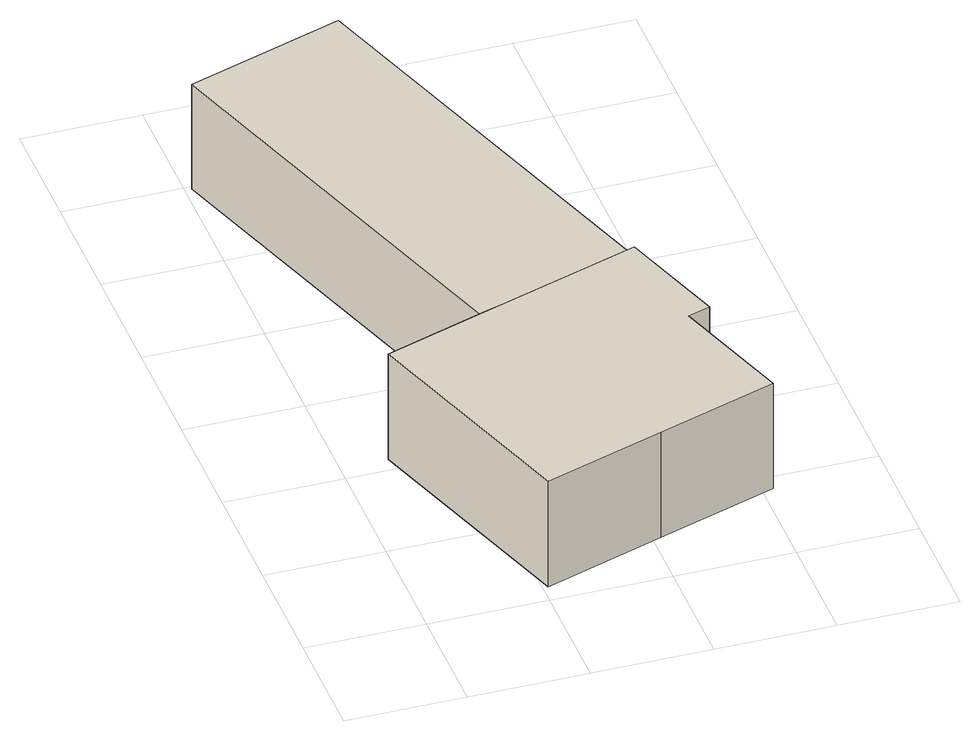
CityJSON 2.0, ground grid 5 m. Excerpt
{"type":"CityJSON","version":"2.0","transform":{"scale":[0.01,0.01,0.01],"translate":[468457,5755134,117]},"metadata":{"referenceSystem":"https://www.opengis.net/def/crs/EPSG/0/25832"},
"CityObjects":{
"building1":{"type":"Building","attributes":{"Gemeindeschluessel":"05711000","BezugspunktDach":"2000","function":"31001_1010","measuredHeight":8.37},"address":[{"country":"Germany","locality":"Bielefeld","thoroughfareNumber":"72a","thoroughfareName":"Krackser Straße"}],"geometry":[{"type":"Solid","lod":"1","boundaries":[[[[0,1,2,3,4,5,6,7,8]],[[9,10,11,12,13,14,15,16,17]],[[9,17,8,7]],[[10,9,7,6]],[[11,10,6,5]],[[12,11,5,4]],[[13,12,4,3]],[[14,13,3,2]],[[15,14,2,1]],[[16,15,1,0]],[[17,16,0,8]]]]}]},
"building2":{"type":"Building","attributes":{"Gemeindeschluessel":"05711000","BezugspunktDach":"2000","function":"31001_2720","measuredHeight":6.11},"address":[{"country":"Germany","locality":"Bielefeld","thoroughfareNumber":"72a","thoroughfareName":"Krackser Straße"}],"geometry":[{"type":"Solid","lod":"1","boundaries":[[[[18,19,20,21]],[[22,23,24,25]],[[22,25,21,20]],[[23,22,20,19]],[[24,23,19,18]],[[25,24,18,21]]]]}]}
},
"vertices":[
[1527,371,544],[1355,890,544],[1450,922,544],[1297,1386,544],[690,1186,544],[630,1166,544],[179,1016,544],[504,33,544],[1016,202,544],[504,33,42],[179,1016,42],[630,1166,42],[690,1186,42],[1297,1386,42],[1450,922,42],[1355,890,42],[1527,371,42],[1016,202,42],
[695,3204,500],[28,2983,500],[630,1166,500],[1297,1386,500],[630,1166,1],[28,2983,1],[695,3204,1],[1297,1386,1]
]}
